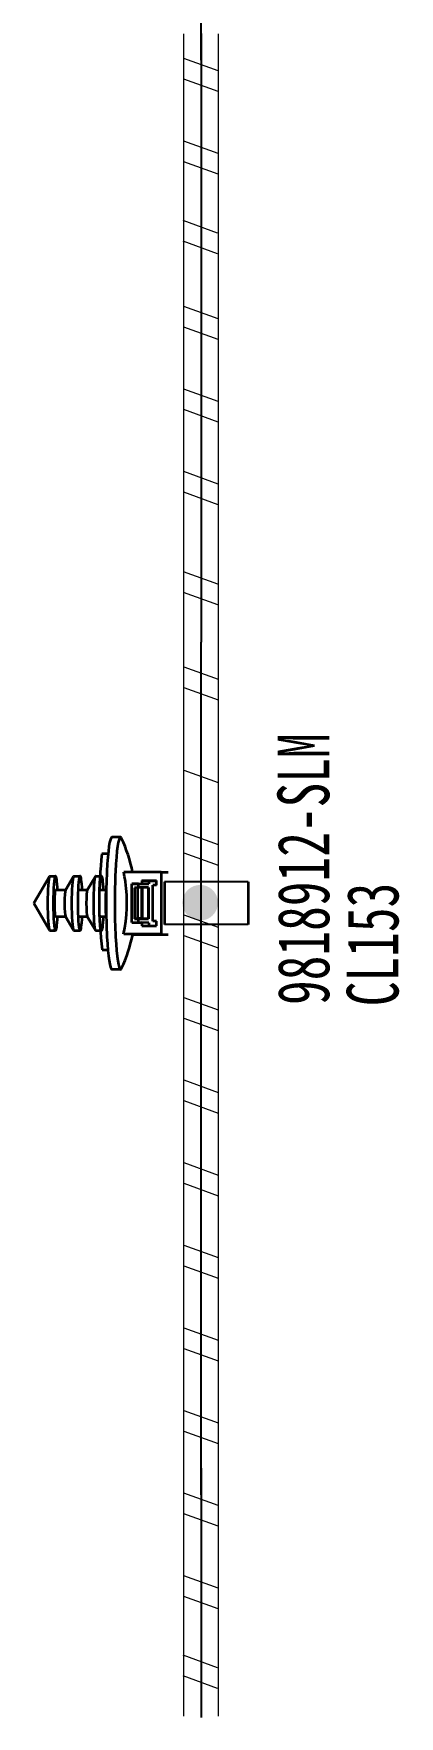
# Model space of a CAD drawing. Header units: millimetres. Extents: x 17 to 3784, y 12 to 1382.
# Drawn here: x 2215.98 to 2226.39, y 339.78 to 387.73 of the extents above; entities that cross this region are included whole.
import ezdxf

# ---------------------------------------------------------------- set-up
doc = ezdxf.new("R2010")
doc.units = ezdxf.units.MM
doc.layers.add('ENT', color=7, linetype='Continuous', lineweight=18)
doc.layers.add('粗实线层', color=7, linetype='Continuous', lineweight=35)
doc.styles.add('foton', font='', dxfattribs={"width": 0.7})
doc.styles.get('foton').set_extended_font_data('宋体')

msp = doc.modelspace()

# ---------------------------------------------------------------- hatches: boundary and pattern name
h = msp.add_hatch(color=0)
edge = h.paths.add_edge_path(flags=0)
edge.add_arc((2220.721, 362.967), 0.507, 180, 540)

# ---------------------------------------------------------------- linework, layer by layer
at = {"color": 0, "lineweight": 35, "ltscale": 0.027679}
for p, q in [((2218.454, 364.834), (2218.208, 364.834)), ((2218.454, 361.068), (2218.208, 361.068))]:
    msp.add_line(p, q, dxfattribs=at)
at = {"color": 0, "lineweight": 35, "ltscale": 0.100609}
msp.add_line((2215.981, 362.951), (2216.435, 363.718), dxfattribs=at)
at = {"color": 0, "lineweight": 35, "ltscale": 0.017883}
for p, q in [((2216.445, 363.726), (2216.603, 363.726)), ((2216.445, 362.176), (2216.603, 362.176))]:
    msp.add_line(p, q, dxfattribs=at)
at = {"color": 0, "lineweight": 35, "ltscale": 0.051179}
for p, q in [((2216.886, 363.328), (2217.118, 363.718)), ((2216.886, 362.574), (2217.118, 362.184))]:
    msp.add_line(p, q, dxfattribs=at)
at = {"color": 0, "lineweight": 35, "ltscale": 0.019769}
for p, q in [((2217.127, 363.726), (2217.303, 363.726)), ((2217.127, 362.176), (2217.303, 362.176))]:
    msp.add_line(p, q, dxfattribs=at)
at = {"color": 0, "lineweight": 35, "ltscale": 0.051177}
msp.add_line((2217.506, 363.328), (2217.737, 363.718), dxfattribs=at)
at = {"color": 0, "lineweight": 35, "ltscale": 0.01853}
msp.add_line((2217.747, 363.726), (2217.911, 363.726), dxfattribs=at)
at = {"color": 0, "lineweight": 35, "ltscale": 0.120856}
for p, q in [((2219.614, 363.841), (2218.543, 363.841)), ((2219.614, 362.069), (2218.543, 362.069))]:
    msp.add_line(p, q, dxfattribs=at)
at = {"color": 0, "lineweight": 35, "ltscale": 0.124999}
msp.add_line((2218.775, 362.401), (2218.776, 363.509), dxfattribs=at)
at = {"color": 0, "lineweight": 35, "ltscale": 0.032373}
for p, q in [((2218.776, 363.509), (2219.062, 363.509)), ((2218.969, 363.501), (2219.255, 363.501))]:
    msp.add_line(p, q, dxfattribs=at)
at = {"color": 0, "lineweight": 35, "ltscale": 0.021804}
for p, q in [((2218.969, 363.501), (2218.776, 363.509)), ((2219.255, 363.589), (2219.062, 363.598)), ((2219.255, 363.501), (2219.062, 363.509)), ((2219.614, 363.841), (2219.807, 363.833)), ((2219.255, 362.393), (2219.062, 362.401)), ((2219.614, 362.069), (2219.807, 362.061))]:
    msp.add_line(p, q, dxfattribs=at)
at = {"color": 0, "lineweight": 35, "ltscale": 0.01149}
msp.add_line((2218.969, 363.399), (2218.969, 363.501), dxfattribs=at)
at = {"color": 0, "lineweight": 35, "ltscale": 0.010001}
for p, q in [((2219.062, 363.598), (2219.062, 363.509)), ((2219.062, 362.401), (2219.062, 362.313))]:
    msp.add_line(p, q, dxfattribs=at)
at = {"color": 0, "lineweight": 35, "ltscale": 0.047321}
for p, q in [((2219.062, 363.598), (2219.482, 363.598)), ((2219.062, 362.313), (2219.481, 362.313))]:
    msp.add_line(p, q, dxfattribs=at)
at = {"color": 0, "lineweight": 35, "ltscale": 0.025537}
msp.add_line((2219.255, 363.589), (2219.482, 363.589), dxfattribs=at)
at = {"color": 0, "lineweight": 35, "ltscale": 0.01}
msp.add_line((2219.255, 363.589), (2219.255, 363.501), dxfattribs=at)
at = {"color": 0, "lineweight": 35, "ltscale": 0.012451}
for p, q in [((2219.482, 363.465), (2219.371, 363.465)), ((2219.047, 363.399), (2218.937, 363.399)), ((2219.047, 362.513), (2218.936, 362.513)), ((2219.481, 362.446), (2219.371, 362.446))]:
    msp.add_line(p, q, dxfattribs=at)
at = {"color": 0, "lineweight": 35, "ltscale": 0.114999}
msp.add_line((2219.371, 362.446), (2219.371, 363.465), dxfattribs=at)
at = {"color": 0, "lineweight": 35, "ltscale": 0.014999}
msp.add_line((2219.482, 363.465), (2219.482, 363.598), dxfattribs=at)
at = {"color": 0, "lineweight": 35, "ltscale": 0.199999}
msp.add_line((2219.614, 363.841), (2219.614, 362.069), dxfattribs=at)
at = {"color": 0}
for p, q in [((2222.091, 363.565), (2219.701, 363.561)), ((2222.09, 362.342), (2219.701, 362.343))]:
    msp.add_line(p, q, dxfattribs=at)
at = {"color": 0, "lineweight": 35, "ltscale": 0.137499}
for p, q in [((2219.701, 363.561), (2219.701, 362.343)), ((2222.091, 363.565), (2222.09, 362.342))]:
    msp.add_line(p, q, dxfattribs=at)
at = {"color": 0, "lineweight": 35, "ltscale": 0.10061}
msp.add_line((2215.981, 362.951), (2216.435, 362.184), dxfattribs=at)
at = {"color": 0, "lineweight": 35, "ltscale": 0.032245}
for p, q in [((2216.603, 363.332), (2216.889, 363.332)), ((2216.603, 362.57), (2216.889, 362.57))]:
    msp.add_line(p, q, dxfattribs=at)
at = {"color": 0, "lineweight": 35, "ltscale": 0.029858}
for p, q in [((2217.244, 363.332), (2217.508, 363.332)), ((2217.244, 362.57), (2217.508, 362.57))]:
    msp.add_line(p, q, dxfattribs=at)
at = {"color": 0, "lineweight": 35, "ltscale": 0.02207}
for p, q in [((2217.852, 363.332), (2218.048, 363.332)), ((2217.852, 362.57), (2218.048, 362.57))]:
    msp.add_line(p, q, dxfattribs=at)
at = {"color": 0, "lineweight": 35, "ltscale": 0.1}
for p, q in [((2218.853, 363.395), (2218.852, 362.509)), ((2219.247, 363.398), (2219.246, 362.512))]:
    msp.add_line(p, q, dxfattribs=at)
at = {"color": 0, "lineweight": 35, "ltscale": 0.009468}
msp.add_line((2218.937, 363.396), (2218.853, 363.395), dxfattribs=at)
at = {"color": 0, "lineweight": 35, "ltscale": 0.099998}
for p, q in [((2218.937, 363.399), (2218.936, 362.513)), ((2219.047, 363.399), (2219.047, 362.513))]:
    msp.add_line(p, q, dxfattribs=at)
at = {"color": 0, "lineweight": 35, "ltscale": 0.002181}
for p, q in [((2219.066, 363.398), (2219.047, 363.399)), ((2219.066, 362.512), (2219.047, 362.513))]:
    msp.add_line(p, q, dxfattribs=at)
at = {"color": 0, "lineweight": 35, "ltscale": 0.019922}
for p, q in [((2219.243, 363.398), (2219.066, 363.398)), ((2219.242, 362.512), (2219.066, 362.512))]:
    msp.add_line(p, q, dxfattribs=at)
at = {"color": 0, "lineweight": 35, "ltscale": 0.099999}
for p, q in [((2219.066, 363.398), (2219.066, 362.512)), ((2219.243, 363.398), (2219.242, 362.512))]:
    msp.add_line(p, q, dxfattribs=at)
at = {"color": 0, "lineweight": 35, "ltscale": 0.000439834}
msp.add_line((2219.247, 363.398), (2219.243, 363.398), dxfattribs=at)
at = {"color": 0, "lineweight": 35, "ltscale": 0.051178}
msp.add_line((2217.506, 362.574), (2217.737, 362.184), dxfattribs=at)
at = {"color": 0, "lineweight": 35, "ltscale": 0.010273}
msp.add_line((2218.944, 362.51), (2218.852, 362.509), dxfattribs=at)
at = {"color": 0, "lineweight": 35, "ltscale": 0.004356}
msp.add_line((2218.852, 362.509), (2218.891, 362.507), dxfattribs=at)
at = {"color": 0, "lineweight": 35, "ltscale": 0.023842}
msp.add_line((2218.891, 362.507), (2219.102, 362.51), dxfattribs=at)
at = {"color": 0, "lineweight": 35, "ltscale": 0.001513}
msp.add_line((2218.936, 362.513), (2218.95, 362.51), dxfattribs=at)
at = {"color": 0, "lineweight": 35, "ltscale": 0.012045}
msp.add_line((2218.968, 362.401), (2218.968, 362.508), dxfattribs=at)
at = {"color": 0, "lineweight": 35, "ltscale": 0.018183}
msp.add_line((2219.085, 362.511), (2219.246, 362.512), dxfattribs=at)
at = {"color": 0, "lineweight": 35, "ltscale": 0.002853}
msp.add_line((2219.111, 362.51), (2219.085, 362.511), dxfattribs=at)
at = {"color": 0, "lineweight": 35, "ltscale": 0.000439867}
msp.add_line((2219.246, 362.512), (2219.242, 362.512), dxfattribs=at)
at = {"color": 0, "lineweight": 35, "ltscale": 0.018536}
msp.add_line((2217.747, 362.176), (2217.911, 362.176), dxfattribs=at)
at = {"color": 0, "lineweight": 35, "ltscale": 0.032379}
msp.add_line((2218.775, 362.401), (2219.062, 362.401), dxfattribs=at)
at = {"color": 0, "lineweight": 35, "ltscale": 0.113794}
msp.add_line((2218.798, 362.061), (2219.807, 362.061), dxfattribs=at)
at = {"color": 0, "lineweight": 35, "ltscale": 0.009064}
msp.add_line((2219.255, 362.393), (2219.255, 362.313), dxfattribs=at)
at = {"color": 0, "lineweight": 35, "ltscale": 0.012463}
msp.add_line((2219.481, 362.441), (2219.371, 362.446), dxfattribs=at)
at = {"color": 0, "lineweight": 35, "ltscale": 0.015}
msp.add_line((2219.481, 362.313), (2219.481, 362.446), dxfattribs=at)
at = {"color": 7, "linetype": 'Continuous', "lineweight": 25}
msp.add_lwpolyline([(2220.749, 386.977), (2220.749, 411.273)], dxfattribs=at)
at = {"color": 7, "linetype": 'Continuous', "lineweight": 0}
for points in [[(2220.256, 385.374), (2220.256, 387.728)], [(2221.237, 387.728), (2221.237, 385.374)], [(2221.237, 386.668), (2220.256, 387.022)], [(2221.237, 386.08), (2220.256, 386.433)], [(2220.256, 383.019), (2220.256, 385.374)], [(2221.237, 385.374), (2221.237, 383.019)], [(2221.237, 384.314), (2220.256, 384.667)], [(2221.237, 383.726), (2220.256, 384.079)]]:
    msp.add_lwpolyline(points, dxfattribs=at)
at = {"color": 0, "linetype": 'Continuous', "lineweight": 25}
for points in [[(2220.746, 387.734), (2220.746, 370.394)], [(2220.746, 346.098), (2220.746, 370.394)], [(2220.746, 346.857), (2220.746, 339.755)]]:
    msp.add_lwpolyline(points, dxfattribs=at)
at = {"color": 0, "linetype": 'Continuous', "lineweight": 13}
for points in [[(2220.746, 387.725), (2220.746, 370.394)], [(2220.746, 370.394), (2220.746, 346.883)], [(2220.746, 346.849), (2220.746, 339.755)]]:
    msp.add_lwpolyline(points, dxfattribs=at)
at = {"color": 0, "linetype": 'Continuous', "lineweight": 0}
for points in [[(2220.256, 380.665), (2220.256, 383.019)], [(2221.237, 383.019), (2221.237, 380.665)], [(2221.217, 382.047), (2220.236, 382.401)], [(2221.217, 381.459), (2220.236, 381.812)], [(2220.256, 378.311), (2220.256, 380.665)], [(2221.237, 380.665), (2221.237, 378.311)], [(2221.237, 379.605), (2220.256, 379.959)], [(2221.237, 379.017), (2220.256, 379.37)], [(2220.256, 375.956), (2220.256, 378.311)], [(2221.237, 378.311), (2221.237, 375.956)], [(2221.237, 377.251), (2220.256, 377.604)], [(2221.237, 376.662), (2220.256, 377.016)], [(2220.256, 372.594), (2220.256, 375.956)], [(2221.237, 375.956), (2221.237, 372.513)], [(2221.237, 374.897), (2220.256, 375.25)], [(2221.237, 374.308), (2220.256, 374.661)], [(2220.256, 370.394), (2220.256, 372.748)], [(2221.237, 372.748), (2221.237, 370.394)], [(2221.225, 372.043), (2220.244, 372.396)], [(2221.225, 371.454), (2220.244, 371.807)], [(2220.257, 368.04), (2220.256, 370.394)], [(2221.236, 370.394), (2221.237, 368.04)], [(2220.256, 369.688), (2221.237, 369.336)], [(2220.256, 369.099), (2221.237, 368.746)], [(2220.257, 365.685), (2220.256, 368.04)], [(2221.236, 368.04), (2221.237, 365.685)], [(2220.256, 366.745), (2221.237, 366.392)], [(2220.257, 363.331), (2220.256, 365.685)], [(2221.236, 365.685), (2221.237, 363.331)], [(2220.256, 364.979), (2221.237, 364.626)], [(2220.256, 364.39), (2221.237, 364.037)], [(2220.257, 360.977), (2220.256, 363.331)], [(2221.236, 363.331), (2221.237, 360.977)], [(2220.256, 362.625), (2221.237, 362.272)], [(2220.256, 362.036), (2221.237, 361.683)], [(2220.257, 358.622), (2220.256, 360.977)], [(2221.236, 360.977), (2221.237, 358.622)], [(2220.256, 360.27), (2221.237, 359.917)], [(2220.256, 359.682), (2221.237, 359.329)], [(2220.257, 356.268), (2220.256, 358.622)], [(2221.236, 358.622), (2221.237, 356.268)], [(2220.256, 357.916), (2221.237, 357.563)], [(2220.256, 357.327), (2221.237, 356.974)], [(2220.257, 353.914), (2220.256, 356.268)], [(2221.236, 356.268), (2221.237, 353.914)], [(2220.256, 355.562), (2221.237, 355.208)], [(2220.256, 354.973), (2221.237, 354.62)], [(2220.257, 351.559), (2220.256, 353.914)], [(2221.236, 353.914), (2221.237, 351.559)], [(2220.256, 353.207), (2221.237, 352.854)], [(2220.256, 352.619), (2221.237, 352.266)], [(2220.257, 349.205), (2220.256, 351.559)], [(2221.236, 351.559), (2221.237, 349.205)], [(2220.256, 350.853), (2221.237, 350.5)], [(2220.256, 350.264), (2221.237, 349.911)], [(2220.257, 346.851), (2220.256, 349.205)], [(2221.236, 349.205), (2221.237, 346.851)], [(2220.256, 348.499), (2221.237, 348.145)], [(2220.256, 347.91), (2221.237, 347.557)], [(2220.256, 344.497), (2220.256, 346.851)], [(2221.237, 346.851), (2221.237, 344.497)], [(2221.237, 345.792), (2220.256, 346.145)], [(2221.237, 345.203), (2220.256, 345.556)], [(2220.256, 342.143), (2220.256, 344.497)], [(2221.237, 344.497), (2221.237, 342.143)], [(2221.237, 343.437), (2220.256, 343.791)], [(2221.237, 342.849), (2220.256, 343.202)], [(2220.256, 339.788), (2220.256, 342.143)], [(2221.237, 342.143), (2221.237, 339.788)], [(2221.217, 341.171), (2220.236, 341.524)], [(2221.217, 340.582), (2220.236, 340.935)]]:
    msp.add_lwpolyline(points, dxfattribs=at)
at = {"color": 0, "lineweight": 35}
msp.add_lwpolyline([(2218.799, 362.064), (2218.799, 362.064), (2218.798, 362.064), (2218.791, 362.065), (2218.543, 362.069)], dxfattribs=at)
for centre, radius, start, end in [((2214.459, 362.951), 4.43, 11.5926, 24.6806), ((2214.332, 362.957), 4.303, 8.0608, 11.8594), ((2214.33, 362.957), 4.305, 348.1064, 8.0601), ((2214.459, 362.951), 4.43, 335.3204, 348.4449)]:
    msp.add_arc(centre, radius, start, end, dxfattribs=at)
for centre, major_axis, ratio, start_param, end_param in [((2218.208, 362.951), (0, 1.883), 0.087133, 0, 1.067052), ((2218.454, 362.951), (0, -1.883), 0.087133, 3.141636, 4.208645), ((2218.454, 362.951), (0, -1.883), 0.087133, 2.954112, 3.141636), ((2216.445, 362.951), (0, 0.775), 0.087133, 0.14609, 2.995504), ((2216.445, 362.951), (0, 0.775), 0.087133, 6.283145, 6.429275), ((2216.603, 362.951), (0, 0.775), 0.087133, 6.283145, 9.424737), ((2216.603, 362.951), (0, 0.775), 0.087133, 5.225993, 6.283145), ((2217.127, 362.951), (0, 0.775), 0.087133, 0.14609, 2.995504), ((2217.127, 362.951), (0, 0.775), 0.087133, 6.283145, 6.429275), ((2217.303, 362.951), (0, 0.775), 0.087133, 0.14609, 2.995504), ((2217.303, 362.951), (0, 0.775), 0.087133, 6.283145, 6.429275), ((2217.303, 362.951), (0, 0.775), 0.087133, 5.225993, 6.283145), ((2217.747, 362.951), (0, 0.775), 0.087133, 0.14609, 2.995504), ((2217.747, 362.951), (0, 0.775), 0.087133, 6.283145, 6.429275), ((2217.911, 362.951), (0, 0.775), 0.087133, 0.14609, 2.995504), ((2217.911, 362.951), (0, 0.775), 0.087133, 6.283145, 6.429275), ((2217.911, 362.951), (0, 0.775), 0.087133, 5.225993, 6.283145), ((2218.208, 362.951), (0, -1.883), 0.087133, 4.208645, 6.279441), ((2218.454, 362.951), (0, 1.883), 0.087133, 1.067052, 3.141614), ((2216.603, 362.951), (0, 0.381), 0.087133, 1.067052, 3.141552), ((2216.603, 362.951), (0, 0.381), 0.087133, 6.283145, 7.350238), ((2216.891, 362.951), (0, 0.381), 0.087133, 0.14609, 2.995504), ((2217.511, 362.951), (0, 0.381), 0.087133, 0.14609, 2.995504), ((2218.054, 362.951), (0, 0.381), 0.087133, 0.183505, 2.958112), ((2216.603, 362.951), (0, 0.775), 0.087133, 3.141552, 4.198784), ((2217.303, 362.951), (0, 0.775), 0.087133, 3.141552, 4.198784), ((2217.911, 362.951), (0, 0.775), 0.087133, 3.141552, 4.198784), ((2218.728, 362.511), (0.221, 0), 0.00373, 6.048679, 6.283185), ((2218.89, 362.51), (0.221, 0), 0.00373, 5.995159, 6.283185), ((2218.89, 362.51), (0.221, 0), 0.00373, 0, 0.087245), ((2216.445, 362.951), (0, 0.775), 0.087133, 2.995504, 3.141552), ((2217.127, 362.951), (0, 0.775), 0.087133, 2.995504, 3.141552), ((2217.303, 362.951), (0, 0.775), 0.087133, 2.995504, 3.141552), ((2217.747, 362.951), (0, 0.775), 0.087133, 2.995504, 3.141552), ((2217.911, 362.951), (0, 0.775), 0.087133, 2.995504, 3.141552), ((2218.208, 362.951), (0, 1.883), 0.087133, 3.137849, 3.141636), ((2218.454, 362.951), (0, 1.883), 0.087133, 3.141614, 3.329066)]:
    msp.add_ellipse(centre, major_axis=major_axis, ratio=ratio, start_param=start_param, end_param=end_param, dxfattribs=at)
at = {"layer": '粗实线层', "color": 0}
for p, q in [((2218.099, 364.357), (2217.925, 364.357)), ((2217.934, 361.629), (2218.092, 361.629))]:
    msp.add_line(p, q, dxfattribs=at)
msp.add_arc((2228.702, 363.028), 10.859, 172.9696, 187.4029, dxfattribs=at)

# ---------------------------------------------------------------- texts
at = {"layer": 'ENT', "color": 0, "char_height": 1.47221, "width": 159.91709, "attachment_point": 1, "rotation": 90, "style": 'foton'}
for s, insert in [('{\\T1.004;9818912-SLM}', (2222.923, 360.054)), ('{\\T1.004;CL153}', (2224.894, 360.019))]:
    msp.add_mtext(s, dxfattribs=dict(at, insert=insert))

doc.saveas('drawing.dxf')
